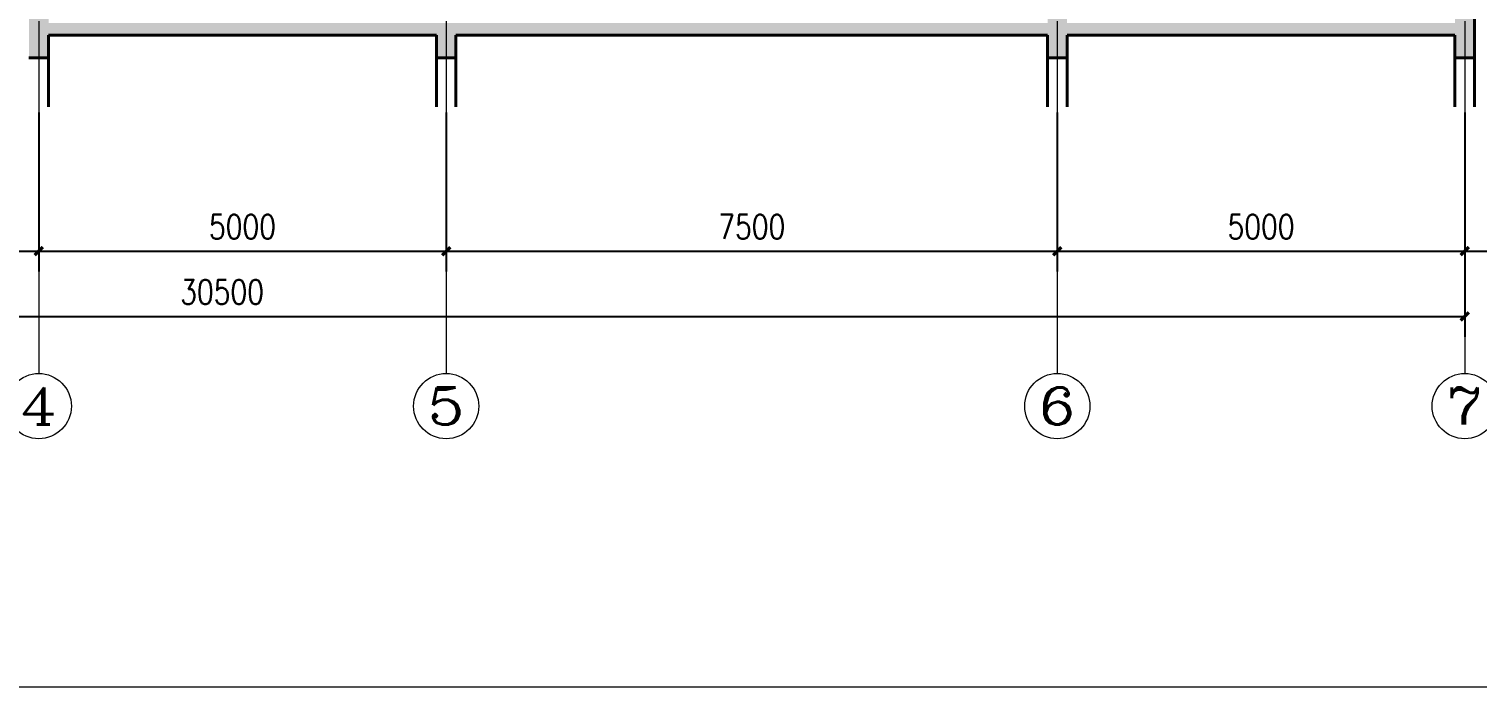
# Model space of a CAD drawing. Extents: x 577108 to 1042908, y 41950 to 81950.
# Drawn here: x 875621 to 893392, y 41950 to 50020 of the extents above; entities that cross this region are included whole.
import ezdxf
from ezdxf.enums import TextEntityAlignment as Align

# ---------------------------------------------------------------- set-up
doc = ezdxf.new("R2010")
doc.units = 0
doc.header["$LTSCALE"] = 1000
doc.header["$MEASUREMENT"] = 0
doc.linetypes.add('DOTE', pattern=[2.42, 2, -0.2, 0.02, -0.2])
doc.layers.get('0').update_dxf_attribs({"linetype": 'CONTINUOUS', "lineweight": 13})
doc.layers.get('Defpoints').update_dxf_attribs({"linetype": 'CONTINUOUS', "lineweight": 5})
for name, color, linetype, lineweight in [('AXIS', 3, 'CONTINUOUS', 15), ('AXIS_TEXT', 7, 'CONTINUOUS', 20), ('DOTE', 1, 'DOTE', 0), ('hatch', 8, 'CONTINUOUS', 5), ('LM-S', 8, 'CONTINUOUS', 5), ('wall', 2, 'CONTINUOUS', 40)]:
    doc.layers.add(name, color=color, linetype=linetype, lineweight=lineweight)
doc.styles.add('_TCH_AXIS', font='COMPLEX', dxfattribs={"bigfont": 'GBCBIG'})
doc.styles.add('COMPLEX', font='COMPLEX')
doc.styles.add('DIM_FONT', font='SIMPLEX.shx', dxfattribs={"width": 0.8, "bigfont": 'hztxt.shx'})
doc.dimstyles.new('DIMN', dxfattribs={"dimtxt": 300, "dimasz": 100, "dimexe": 250, "dimexo": 300, "dimgap": 150, "dimtad": 1, "dimdec": 0, "dimzin": 0, "dimdsep": 46, "dimtxsty": 'DIM_FONT', "dimblk": 'ARCHTICK', "dimcen": 0.09, "dimclrt": 7, "dimazin": 2, "dimtfac": 1, "dimtdec": 0, "dimtix": 1, "dimtmove": 2, "dimatfit": 3, "dimldrblk": 'ARCHTICK', "dimfxl": 0, "dimtolj": 1, "dimtzin": 0, "dimarcsym": 0})

# ---------------------------------------------------------------- blocks, each defined once
blk = doc.blocks.new('_ArchTick')
at = {"color": 0, "linetype": 'ByBlock', "const_width": 0.4}
blk.add_lwpolyline([(-0.5, -0.5), (0.5, 0.5)], dxfattribs=at)
blk = doc.blocks.new('*D178')
at = {"layer": 'AXIS', "color": 0, "lineweight": -2, "transparency": 16777216}
for p, q in [((872991, 48995), (872991, 47045)), ((875741, 48995), (875741, 47045)), ((872991, 47295), (875741, 47295))]:
    blk.add_line(p, q, dxfattribs=at)
at = {"layer": 'Defpoints', "color": 0, "transparency": 16777216}
for p in [(872991, 49295), (875741, 49295), (875741, 47295)]:
    blk.add_point(p, dxfattribs=at)
at = {"layer": 'AXIS', "color": 0, "lineweight": -2, "transparency": 16777216, "xscale": 100, "yscale": 100, "zscale": 100, "rotation": 180}
blk.add_blockref('_ArchTick', (872991, 47295), dxfattribs=at)
at = {"layer": 'AXIS', "color": 0, "lineweight": -2, "transparency": 16777216, "xscale": 100, "yscale": 100, "zscale": 100}
blk.add_blockref('_ArchTick', (875741, 47295), dxfattribs=at)
at = {"layer": 'AXIS', "color": 7, "transparency": 16777216, "insert": (874366, 47595), "char_height": 300, "attachment_point": 5, "style": 'DIM_FONT'}
blk.add_mtext('\\A1;2750', dxfattribs=at)
blk = doc.blocks.new('*D179')
at = {"layer": 'AXIS', "color": 0, "lineweight": -2, "transparency": 16777216}
for p, q in [((875741, 48995), (875741, 47045)), ((880741, 48995), (880741, 47045)), ((875741, 47295), (880741, 47295))]:
    blk.add_line(p, q, dxfattribs=at)
at = {"layer": 'Defpoints', "color": 0, "transparency": 16777216}
for p in [(875741, 49295), (880741, 49295), (880741, 47295)]:
    blk.add_point(p, dxfattribs=at)
at = {"layer": 'AXIS', "color": 0, "lineweight": -2, "transparency": 16777216, "xscale": 100, "yscale": 100, "zscale": 100, "rotation": 180}
blk.add_blockref('_ArchTick', (875741, 47295), dxfattribs=at)
at = {"layer": 'AXIS', "color": 0, "lineweight": -2, "transparency": 16777216, "xscale": 100, "yscale": 100, "zscale": 100}
blk.add_blockref('_ArchTick', (880741, 47295), dxfattribs=at)
at = {"layer": 'AXIS', "color": 7, "transparency": 16777216, "insert": (878241, 47595), "char_height": 300, "attachment_point": 5, "style": 'DIM_FONT'}
blk.add_mtext('\\A1;5000', dxfattribs=at)
blk = doc.blocks.new('*D180')
at = {"layer": 'AXIS', "color": 0, "lineweight": -2, "transparency": 16777216}
for p, q in [((880741, 48995), (880741, 47045)), ((888241, 48995), (888241, 47045)), ((880741, 47295), (888241, 47295))]:
    blk.add_line(p, q, dxfattribs=at)
at = {"layer": 'Defpoints', "color": 0, "transparency": 16777216}
for p in [(880741, 49295), (888241, 49295), (888241, 47295)]:
    blk.add_point(p, dxfattribs=at)
at = {"layer": 'AXIS', "color": 0, "lineweight": -2, "transparency": 16777216, "xscale": 100, "yscale": 100, "zscale": 100, "rotation": 180}
blk.add_blockref('_ArchTick', (880741, 47295), dxfattribs=at)
at = {"layer": 'AXIS', "color": 0, "lineweight": -2, "transparency": 16777216, "xscale": 100, "yscale": 100, "zscale": 100}
blk.add_blockref('_ArchTick', (888241, 47295), dxfattribs=at)
at = {"layer": 'AXIS', "color": 7, "transparency": 16777216, "insert": (884491, 47595), "char_height": 300, "attachment_point": 5, "style": 'DIM_FONT'}
blk.add_mtext('\\A1;7500', dxfattribs=at)
blk = doc.blocks.new('*D181')
at = {"layer": 'AXIS', "color": 0, "lineweight": -2, "transparency": 16777216}
for p, q in [((888241, 48995), (888241, 47045)), ((893241, 48995), (893241, 47045)), ((888241, 47295), (893241, 47295))]:
    blk.add_line(p, q, dxfattribs=at)
at = {"layer": 'Defpoints', "color": 0, "transparency": 16777216}
for p in [(888241, 49295), (893241, 49295), (893241, 47295)]:
    blk.add_point(p, dxfattribs=at)
at = {"layer": 'AXIS', "color": 0, "lineweight": -2, "transparency": 16777216, "xscale": 100, "yscale": 100, "zscale": 100, "rotation": 180}
blk.add_blockref('_ArchTick', (888241, 47295), dxfattribs=at)
at = {"layer": 'AXIS', "color": 0, "lineweight": -2, "transparency": 16777216, "xscale": 100, "yscale": 100, "zscale": 100}
blk.add_blockref('_ArchTick', (893241, 47295), dxfattribs=at)
at = {"layer": 'AXIS', "color": 7, "transparency": 16777216, "insert": (890741, 47595), "char_height": 300, "attachment_point": 5, "style": 'DIM_FONT'}
blk.add_mtext('\\A1;5000', dxfattribs=at)
blk = doc.blocks.new('*D182')
at = {"layer": 'AXIS', "color": 0, "lineweight": -2, "transparency": 16777216}
for p, q in [((893241, 48995), (893241, 47045)), ((896241, 48995), (896241, 47045)), ((893241, 47295), (896241, 47295))]:
    blk.add_line(p, q, dxfattribs=at)
at = {"layer": 'Defpoints', "color": 0, "transparency": 16777216}
for p in [(893241, 49295), (896241, 49295), (896241, 47295)]:
    blk.add_point(p, dxfattribs=at)
at = {"layer": 'AXIS', "color": 0, "lineweight": -2, "transparency": 16777216, "xscale": 100, "yscale": 100, "zscale": 100, "rotation": 180}
blk.add_blockref('_ArchTick', (893241, 47295), dxfattribs=at)
at = {"layer": 'AXIS', "color": 0, "lineweight": -2, "transparency": 16777216, "xscale": 100, "yscale": 100, "zscale": 100}
blk.add_blockref('_ArchTick', (896241, 47295), dxfattribs=at)
at = {"layer": 'AXIS', "color": 7, "transparency": 16777216, "insert": (894741, 47595), "char_height": 300, "attachment_point": 5, "style": 'DIM_FONT'}
blk.add_mtext('\\A1;3000', dxfattribs=at)
blk = doc.blocks.new('*D183')
at = {"layer": 'AXIS', "color": 0, "lineweight": -2, "transparency": 16777216}
for p, q in [((862741, 48995), (862741, 46245)), ((893241, 48995), (893241, 46245)), ((862741, 46495), (893241, 46495))]:
    blk.add_line(p, q, dxfattribs=at)
at = {"layer": 'Defpoints', "color": 0, "transparency": 16777216}
for p in [(862741, 49295), (893241, 49295), (893241, 46495)]:
    blk.add_point(p, dxfattribs=at)
at = {"layer": 'AXIS', "color": 0, "lineweight": -2, "transparency": 16777216, "xscale": 100, "yscale": 100, "zscale": 100, "rotation": 180}
blk.add_blockref('_ArchTick', (862741, 46495), dxfattribs=at)
at = {"layer": 'AXIS', "color": 0, "lineweight": -2, "transparency": 16777216, "xscale": 100, "yscale": 100, "zscale": 100}
blk.add_blockref('_ArchTick', (893241, 46495), dxfattribs=at)
at = {"layer": 'AXIS', "color": 7, "transparency": 16777216, "insert": (877991, 46795), "char_height": 300, "attachment_point": 5, "style": 'DIM_FONT'}
blk.add_mtext('\\A1;30500', dxfattribs=at)
blk = doc.blocks.new('_AXISO')
blk.add_circle((0, 0), 0.5)
at = {"layer": 'AXIS_TEXT', "style": 'COMPLEX', "width": 1.041667}
blk.add_attdef('A', text='', height=0.56, dxfattribs=at).set_placement((-0.25, -0.28), (0.25, -0.28), align=Align.FIT)

msp = doc.modelspace()

# ---------------------------------------------------------------- hatches: boundary and pattern name
at = {"layer": 'hatch'}
h = msp.add_hatch(dxfattribs=at)
h.set_pattern_fill('钢筋混凝土', color=256, scale=30, style=0)
h.set_pattern_definition([(45, (-519364.91, -410682.93), (-53.0330086, 53.0330086), []), (50, (-519364.91, -410682.93), (215.178055, -18.82564), [22.5, -247.5]), (355, (-519364.91, -410682.93), (-41.6254, 225.65764), [18, -198]), (100.4514, (-519346.98, -410684.5), (173.552815, 206.831863), [19.122057, -210.342634]), (46.1842, (-519364.9, -410622.93), (320.172315, -49.655704), [33.75, -371.25]), (96.6356, (-519338.23, -410627.07), (280.39881, 292.23536), [28.68309, -315.5139]), (351.1842, (-519364.9, -410622.93), (280.39858, 292.23558), [27, -297]), (21, (-519334.91, -410637.93), (179.072116, -120.785667), [22.5, -247.5]), (326, (-519334.91, -410637.93), (72.9946, 217.545014), [18, -198]), (71.4514, (-519319.99, -410648), (252.06679, 96.75915), [19.122057, -210.342634]), (37.5, (-519364.91, -410682.93), (3.6479566, 99.868156), [0, -195.6, 0, -201, 0, -198.75]), (7.5, (-519364.91, -410682.93), (78.920861, 118.3235136), [0, -114.6, 0, -191.1, 0, -75.75]), (327.5, (-519431.81, -410682.93), (160.146731, -6.7664615), [0, -75, 0, -234, 0, -310.5]), (317.5, (-519461.81, -410682.93), (174.955851, 30.031495), [0, -97.5, 0, -155.4, 0, -220.5])])
h.paths.add_polyline_path([(893360.8415, 50295.1748), (893120.8415, 50295.1748), (893120.8415, 50095.1748), (888360.8415, 50095.1748), (888360.8415, 50295.1748), (888120.8415, 50295.1748), (888120.8415, 50095.1748), (875860.8415, 50095.1748), (875860.8415, 50295.1748), (875620.8415, 50295.1748), (875620.8415, 50095.1748), (875620.8415, 49945.1748), (875620.8415, 49665.1748), (875860.8415, 49665.1748), (875860.8415, 49945.1748), (880620.8415, 49945.1748), (880620.8415, 49665.1748), (880860.8415, 49665.1748), (880860.8415, 49945.1748), (888120.8415, 49945.1748), (888120.8415, 49665.1748), (888360.8415, 49665.1748), (888360.8415, 49945.1748), (893120.8415, 49945.1748), (893120.8415, 49665.1748), (893360.8415, 49665.1748)])

# ---------------------------------------------------------------- linework, layer by layer
at = {"layer": 'AXIS'}
for p, q in [((875740.8415, 49295.1748), (875740.8415, 45795.1748)), ((880740.8415, 49295.1748), (880740.8415, 45795.1748)), ((888240.8415, 49295.1748), (888240.8415, 45795.1748)), ((893240.8415, 49295.1748), (893240.8415, 45795.1748))]:
    msp.add_line(p, q, dxfattribs=at)
at = {"layer": 'DOTE'}
for p, q in [((875740.8415, 59795.1748), (875740.8415, 48795.1748)), ((880740.8415, 59795.1748), (880740.8415, 48795.1748)), ((888240.8415, 59795.1748), (888240.8415, 48795.1748)), ((893240.8415, 59795.1748), (893240.8415, 48795.1748))]:
    msp.add_line(p, q, dxfattribs=at)
at = {"layer": 'LM-S'}
msp.add_lwpolyline([(854708.4301, 81950.2272), (904108.4301, 81950.2272), (904108.4301, 41950.2272), (854708.4301, 41950.2272)], close=True, dxfattribs=at)
at = {"layer": 'wall'}
for p, q in [((893360.8415, 56523.9132), (893360.8415, 49065.1748)), ((875860.8415, 49945.1748), (875860.8415, 49065.1748)), ((880620.8415, 49945.1748), (875860.8415, 49945.1748)), ((880620.8415, 49065.1748), (880620.8415, 49945.1748)), ((880860.8415, 49945.1748), (880860.8415, 49065.1748)), ((888120.8415, 49945.1748), (880860.8415, 49945.1748)), ((888120.8415, 49945.1748), (888120.8415, 49065.1748)), ((888360.8415, 49065.1748), (888360.8415, 49945.1748)), ((888360.8415, 49945.1748), (893120.8415, 49945.1748)), ((893120.8415, 49945.1748), (893120.8415, 49065.1748)), ((875860.8415, 49665.1748), (875620.8415, 49665.1748)), ((880860.8415, 49665.1748), (880620.8415, 49665.1748)), ((888120.8415, 49665.1748), (888360.8415, 49665.1748)), ((893120.8415, 49665.1748), (893360.8415, 49665.1748))]:
    msp.add_line(p, q, dxfattribs=at)

# ---------------------------------------------------------------- block references
at = {"layer": 'AXIS'}
ref = msp.add_blockref('_AXISO', (875740.8415, 45395.1748), dxfattribs=dict(at, xscale=800, yscale=800, zscale=800))
ref.add_attrib('A', '4', dxfattribs={"layer": 'AXIS_TEXT', "height": 452.5483, "style": '_TCH_AXIS', "width": 1.3125}).set_placement((875514.5673, 45168.9006), (875967.1157, 45168.9006), align=Align.FIT)
ref = msp.add_blockref('_AXISO', (880740.8415, 45395.1748), dxfattribs=dict(at, xscale=800, yscale=800, zscale=800))
ref.add_attrib('A', '5', dxfattribs={"layer": 'AXIS_TEXT', "height": 452.5483, "style": '_TCH_AXIS', "width": 1.5}).set_placement((880514.5673, 45168.9006), (880967.1157, 45168.9006), align=Align.FIT)
ref = msp.add_blockref('_AXISO', (888240.8415, 45395.1748), dxfattribs=dict(at, xscale=800, yscale=800, zscale=800))
ref.add_attrib('A', '6', dxfattribs={"layer": 'AXIS_TEXT', "height": 452.5483, "style": '_TCH_AXIS', "width": 1.5}).set_placement((888014.5673, 45168.9006), (888467.1157, 45168.9006), align=Align.FIT)
ref = msp.add_blockref('_AXISO', (893240.8415, 45395.1748), dxfattribs=dict(at, xscale=800, yscale=800, zscale=800))
ref.add_attrib('A', '7', dxfattribs={"layer": 'AXIS_TEXT', "height": 452.5483, "style": '_TCH_AXIS', "width": 1.5}).set_placement((893014.5673, 45168.9006), (893467.1157, 45168.9006), align=Align.FIT)

# ---------------------------------------------------------------- dimensions: what is measured, and where the dimension line sits
for p1, p2, distance, picture, middle in [((862740.8415, 49295.1748), (893240.8415, 49295.1748), -2800, '*D183', (877990.8415, 46795.1748)), ((872990.8415, 49295.1748), (875740.8415, 49295.1748), -2000, '*D178', (874365.8415, 47595.1748)), ((875740.8415, 49295.1748), (880740.8415, 49295.1748), -2000, '*D179', (878240.8415, 47595.1748)), ((880740.8415, 49295.1748), (888240.8415, 49295.1748), -2000, '*D180', (884490.8415, 47595.1748)), ((888240.8415, 49295.1748), (893240.8415, 49295.1748), -2000, '*D181', (890740.8415, 47595.1748)), ((893240.8415, 49295.1748), (896240.8415, 49295.1748), -2000, '*D182', (894740.8415, 47595.1748))]:
    dim = msp.add_aligned_dim(p1=p1, p2=p2, distance=distance, dimstyle='DIMN', dxfattribs=at)
    dim.commit()
    dim.dimension.update_dxf_attribs({"geometry": picture, "text_midpoint": middle})

doc.saveas('drawing.dxf')
